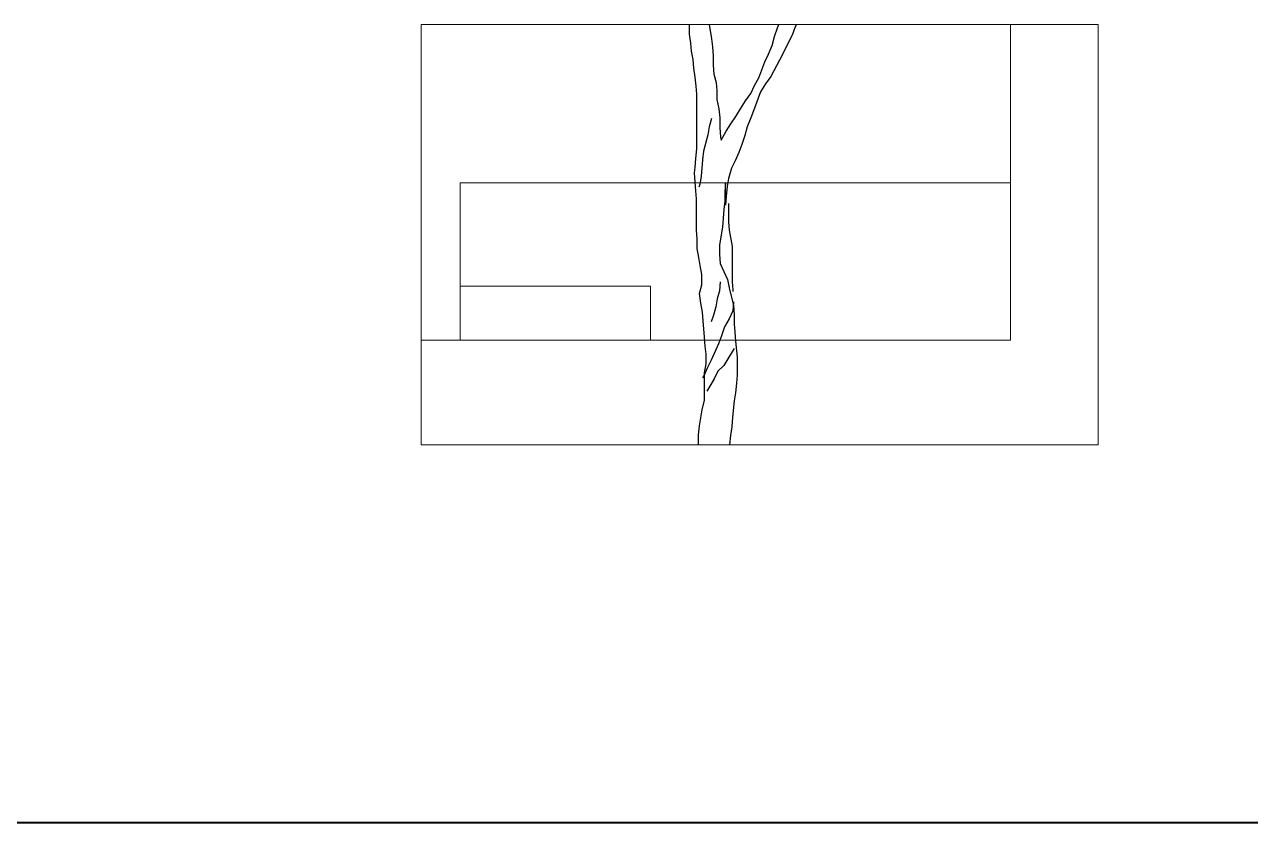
# Model space of a CAD drawing. Header units: millimetres. Extents: x 2810.5 to 2848.4, y 1624.4 to 1676.1.
# Drawn here: x 2817.48 to 2823.42, y 1646.63 to 1650.49 of the extents above; entities that cross this region are included whole.
import ezdxf

# ---------------------------------------------------------------- set-up
doc = ezdxf.new("R2010")
doc.units = ezdxf.units.MM
doc.layers.add('MURATURA_section_wall', color=7, linetype='Continuous', lineweight=40)
doc.layers.add('PROIEZIONI_projections', color=145, linetype='Continuous', lineweight=13)
doc.layers.add('VERDE_ALBERI', color=104, linetype='Continuous')

msp = doc.modelspace()

# ---------------------------------------------------------------- linework, layer by layer
at = {"layer": 'MURATURA_section_wall'}
msp.add_lwpolyline([(2811.8593, 1646.629), (2832.2957, 1646.629)], dxfattribs=at)
at = {"layer": 'PROIEZIONI_projections'}
for p, q in [((2822.2554, 1648.9629), (2822.2554, 1650.4896)), ((2819.5923, 1648.9629), (2819.5923, 1649.7238)), ((2819.5923, 1649.7238), (2822.2554, 1649.7238)), ((2822.2554, 1649.7262), (2822.2554, 1649.7262)), ((2819.5923, 1649.2245), (2820.5135, 1649.2245)), ((2820.5135, 1649.2245), (2820.5135, 1648.9629)), ((2819.4043, 1648.9629), (2822.2554, 1648.9629))]:
    msp.add_line(p, q, dxfattribs=at)
msp.add_lwpolyline([(2819.4043, 1650.4896), (2822.6793, 1650.4896), (2822.6793, 1648.4554), (2819.4043, 1648.4554)], close=True, dxfattribs=at)
at = {"layer": 'VERDE_ALBERI'}
for p, q in [((2820.7015, 1650.4425), (2820.7016, 1650.4896)), ((2820.7964, 1650.4896), (2820.8088, 1650.4209)), ((2821.1129, 1650.4314), (2821.1273, 1650.4743)), ((2821.1273, 1650.4743), (2821.1337, 1650.4896)), ((2821.2131, 1650.4778), (2821.1988, 1650.4384)), ((2821.219, 1650.4896), (2821.2131, 1650.4778)), ((2820.7087, 1650.3995), (2820.7015, 1650.4425)), ((2820.8088, 1650.4209), (2820.8124, 1650.3815)), ((2821.1021, 1650.3884), (2821.1129, 1650.4314)), ((2821.1988, 1650.4384), (2821.1379, 1650.3169)), ((2820.7122, 1650.3602), (2820.7087, 1650.3995)), ((2820.7193, 1650.3208), (2820.7122, 1650.3602)), ((2820.8124, 1650.3815), (2820.8159, 1650.3386)), ((2821.0842, 1650.3455), (2821.1021, 1650.3884)), ((2820.7229, 1650.2779), (2820.7193, 1650.3208)), ((2820.8159, 1650.3386), (2820.8159, 1650.2921)), ((2820.8159, 1650.2921), (2820.8194, 1650.2492)), ((2821.0376, 1650.2311), (2821.0663, 1650.3098)), ((2821.0663, 1650.3098), (2821.0842, 1650.3455)), ((2821.1379, 1650.3169), (2821.0949, 1650.2382)), ((2820.73, 1650.235), (2820.7229, 1650.2779)), ((2820.7335, 1650.192), (2820.73, 1650.235)), ((2820.8194, 1650.2492), (2820.8301, 1650.2098)), ((2821.0161, 1650.1953), (2821.0376, 1650.2311)), ((2821.0949, 1650.2382), (2821.0698, 1650.2024)), ((2820.737, 1650.1527), (2820.7335, 1650.192)), ((2820.8301, 1650.2098), (2820.8336, 1650.1705)), ((2820.8336, 1650.1705), (2820.8336, 1650.1275)), ((2820.9982, 1650.156), (2821.0161, 1650.1953)), ((2821.0698, 1650.2024), (2821.0447, 1650.1631)), ((2820.7368, 1649.8879), (2820.737, 1650.1527)), ((2820.8336, 1650.1275), (2820.8443, 1650.081)), ((2820.948, 1650.0809), (2820.9731, 1650.1203)), ((2820.9731, 1650.1203), (2820.9982, 1650.156)), ((2821.0447, 1650.1631), (2821.016, 1650.0844)), ((2820.8443, 1650.081), (2820.8478, 1650.0381)), ((2820.9265, 1650.0452), (2820.948, 1650.0809)), ((2821.016, 1650.0844), (2820.9981, 1650.038)), ((2820.7977, 1649.9952), (2820.7905, 1649.9559)), ((2820.8085, 1650.0346), (2820.7977, 1649.9952)), ((2820.8478, 1650.0381), (2820.8478, 1649.9916)), ((2820.8478, 1649.9916), (2820.8513, 1649.9451)), ((2820.88, 1649.9737), (2820.9015, 1650.0094)), ((2820.9015, 1650.0094), (2820.9265, 1650.0452)), ((2820.9802, 1649.995), (2820.9694, 1649.9521)), ((2820.9981, 1650.038), (2820.9802, 1649.995)), ((2820.7905, 1649.9559), (2820.769, 1649.8772)), ((2820.8513, 1649.9451), (2820.8549, 1649.9308)), ((2820.8549, 1649.9308), (2820.88, 1649.9737)), ((2820.9694, 1649.9521), (2820.955, 1649.9092)), ((2820.7332, 1649.8414), (2820.7368, 1649.8879)), ((2820.769, 1649.8772), (2820.7654, 1649.8343)), ((2820.955, 1649.9092), (2820.9407, 1649.8699)), ((2820.7296, 1649.7985), (2820.7332, 1649.8414)), ((2820.7654, 1649.8343), (2820.7581, 1649.7556)), ((2820.9228, 1649.8305), (2820.9049, 1649.7948)), ((2820.9407, 1649.8699), (2820.9228, 1649.8305)), ((2820.7252, 1649.7725), (2820.7296, 1649.7985)), ((2820.7255, 1649.7707), (2820.7252, 1649.7725)), ((2820.7326, 1649.6848), (2820.7255, 1649.7707)), ((2820.7581, 1649.7556), (2820.751, 1649.7162)), ((2820.9049, 1649.7948), (2820.8905, 1649.7447)), ((2820.751, 1649.7162), (2820.7474, 1649.7019)), ((2820.8757, 1649.7205), (2820.8721, 1649.6811)), ((2820.8761, 1649.6159), (2820.8757, 1649.7205)), ((2820.8833, 1649.7054), (2820.8797, 1649.6589)), ((2820.8905, 1649.7447), (2820.8833, 1649.7054)), ((2820.7361, 1649.6455), (2820.7326, 1649.6848)), ((2820.736, 1649.4952), (2820.7361, 1649.6455)), ((2820.872, 1649.6346), (2820.8684, 1649.5953)), ((2820.8721, 1649.6811), (2820.872, 1649.6346)), ((2820.8797, 1649.6589), (2820.8761, 1649.6159)), ((2820.8684, 1649.5953), (2820.8612, 1649.5094)), ((2820.8899, 1649.6239), (2820.8898, 1649.5344)), ((2820.8898, 1649.5344), (2820.8934, 1649.4951)), ((2820.7395, 1649.4523), (2820.736, 1649.4952)), ((2820.8612, 1649.5094), (2820.8468, 1649.4236)), ((2820.8934, 1649.4951), (2820.9076, 1649.4164)), ((2820.7395, 1649.4058), (2820.7395, 1649.4523)), ((2820.7466, 1649.3628), (2820.7395, 1649.4058)), ((2820.8468, 1649.4236), (2820.8468, 1649.3771)), ((2820.9076, 1649.4164), (2820.9075, 1649.2446)), ((2820.7537, 1649.3235), (2820.7466, 1649.3628)), ((2820.8468, 1649.3771), (2820.8503, 1649.3341)), ((2820.7608, 1649.2806), (2820.7537, 1649.3235)), ((2820.7608, 1649.2305), (2820.7608, 1649.2806)), ((2820.8503, 1649.3341), (2820.886, 1649.2554)), ((2820.75, 1649.1875), (2820.7608, 1649.2305)), ((2820.8502, 1649.2447), (2820.8466, 1649.2018)), ((2820.886, 1649.2554), (2820.8931, 1649.216)), ((2820.9075, 1649.2446), (2820.911, 1649.2053)), ((2820.7571, 1649.141), (2820.75, 1649.1875)), ((2820.8358, 1649.1624), (2820.8286, 1649.1231)), ((2820.8466, 1649.2018), (2820.8358, 1649.1624)), ((2820.8931, 1649.216), (2820.9145, 1649.1302)), ((2820.911, 1649.2053), (2820.911, 1649.1981)), ((2820.7642, 1649.0981), (2820.7571, 1649.141)), ((2820.8286, 1649.1231), (2820.8179, 1649.0837)), ((2820.9109, 1649.1051), (2820.893, 1649.0658)), ((2820.9145, 1649.148), (2820.9109, 1649.1051)), ((2820.9145, 1649.1302), (2820.918, 1649.0872)), ((2820.7678, 1649.0552), (2820.7642, 1649.0981)), ((2820.7748, 1648.9765), (2820.7678, 1649.0552)), ((2820.8179, 1649.0837), (2820.8071, 1649.0516)), ((2820.893, 1649.0658), (2820.8715, 1649.0265)), ((2820.918, 1649.0872), (2820.918, 1649.0407)), ((2820.8571, 1648.9835), (2820.8428, 1648.9442)), ((2820.8715, 1649.0265), (2820.8571, 1648.9835)), ((2820.918, 1649.0407), (2820.9215, 1649.0014)), ((2820.9215, 1649.0014), (2820.9251, 1648.9584)), ((2820.7784, 1648.9335), (2820.7748, 1648.9765)), ((2820.7819, 1648.8942), (2820.7784, 1648.9335)), ((2820.8428, 1648.9442), (2820.8069, 1648.8655)), ((2820.9251, 1648.9584), (2820.9322, 1648.8797)), ((2820.7819, 1648.8477), (2820.7819, 1648.8942)), ((2820.8069, 1648.8655), (2820.789, 1648.8298)), ((2820.8928, 1648.8798), (2820.8677, 1648.8404)), ((2820.9179, 1648.9227), (2820.8928, 1648.8798)), ((2820.9322, 1648.8797), (2820.9321, 1648.7939)), ((2820.789, 1648.8298), (2820.7711, 1648.7904)), ((2820.7746, 1648.6724), (2820.7747, 1648.8048)), ((2820.7747, 1648.8048), (2820.7819, 1648.8477)), ((2820.8391, 1648.8118), (2820.8212, 1648.7761)), ((2820.8677, 1648.8404), (2820.8391, 1648.8118)), ((2820.7711, 1648.7904), (2820.7639, 1648.7797)), ((2820.8212, 1648.7761), (2820.7997, 1648.7403)), ((2820.9285, 1648.7545), (2820.9248, 1648.708)), ((2820.9321, 1648.7939), (2820.9285, 1648.7545)), ((2820.7997, 1648.7403), (2820.7853, 1648.7153)), ((2820.9248, 1648.708), (2820.9177, 1648.6687)), ((2820.7638, 1648.6259), (2820.7746, 1648.6724)), ((2820.9177, 1648.6687), (2820.9104, 1648.59)), ((2820.7494, 1648.5472), (2820.7638, 1648.6259)), ((2820.9104, 1648.59), (2820.9068, 1648.5435)), ((2820.7458, 1648.5043), (2820.7494, 1648.5472)), ((2820.9068, 1648.5435), (2820.8996, 1648.5006)), ((2820.7458, 1648.4554), (2820.7458, 1648.5043)), ((2820.8996, 1648.5006), (2820.8958, 1648.4554))]:
    msp.add_line(p, q, dxfattribs=at)

doc.saveas('drawing.dxf')
